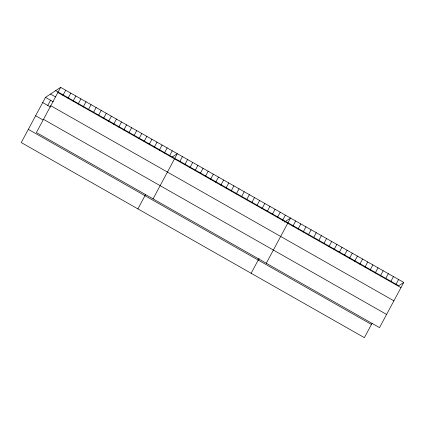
<?xml version="1.0" encoding="UTF-8"?>
<svg xmlns="http://www.w3.org/2000/svg" width="425" height="425" viewBox="0 0 425 425"><rect width="100%" height="100%" fill="white"/><g stroke="black" fill="none" stroke-linecap="round" stroke-linejoin="round"><path stroke-width="0.64" d="M60.637 87.343L36.407 132.536L379.52 327.632L403.75 282.439L60.637 87.343L45.48 97.368L21.25 142.561L364.363 337.657L372.05 323.324M47.775 105.437L50.554 100.252M62.927 95.412L65.71 90.228M68 98.297L70.784 93.107M73.073 101.182L75.857 95.992M78.147 104.067L80.925 98.876M83.215 106.951L85.999 101.761M88.288 109.836L91.072 104.646M93.362 112.715L96.14 107.53M98.435 115.6L101.214 110.415M103.503 118.485L106.287 113.3M108.577 121.369L111.361 116.184M113.65 124.254L116.429 119.064M118.724 127.139L121.502 121.948M123.792 130.023L126.576 124.833M128.865 132.908L131.649 127.718M133.939 135.793L136.717 130.602M139.012 138.672L141.791 133.487M144.08 141.557L146.864 136.372M149.154 144.442L151.938 139.257M154.227 147.326L157.006 142.136M159.301 150.211L162.079 145.021M164.369 153.096L167.153 147.905M137.907 208.893L145.594 194.56M169.442 155.98L172.226 150.79M153.064 198.868L177.294 153.675L172.295 156.984M179.663 161.787L182.442 156.602M184.806 164.714L187.59 159.529M189.954 167.641L192.738 162.456M195.102 170.568L197.885 165.378M200.249 173.496L203.028 168.305M205.392 176.423L208.176 171.232M210.54 179.35L213.323 174.16M215.688 182.277L218.471 177.087M220.835 185.199L223.614 180.014M225.983 188.126L228.762 182.941M231.126 191.053L233.909 185.868M236.273 193.981L239.057 188.79M241.421 196.908L244.205 191.718M246.569 199.835L249.347 194.645M251.717 202.762L254.495 197.572M256.859 205.684L259.643 200.499M262.007 208.611L264.791 203.426M267.155 211.538L269.939 206.353M272.303 214.466L275.081 209.275M277.445 217.393L280.229 212.202M251.133 273.275L259.128 258.373M282.593 220.32L285.377 215.13M266.289 263.25L290.525 218.057L284.49 222.047M292.889 226.174L295.667 220.984M298.037 229.096L300.815 223.911M303.179 232.023L305.963 226.838M308.327 234.951L311.111 229.766M313.475 237.878L316.258 232.688M318.623 240.805L321.401 235.615M323.77 243.732L326.549 238.542M328.913 246.659L331.697 241.469M334.061 249.581L336.844 244.396M339.208 252.508L341.992 247.323M344.356 255.436L347.135 250.251M349.499 258.363L352.283 253.173M354.647 261.29L357.43 256.1M359.794 264.217L362.578 259.027M364.942 267.144L367.721 261.954M370.09 270.072L372.868 264.881M375.233 272.993L378.016 267.808M380.38 275.921L383.164 270.736M385.528 278.848L388.312 273.663M390.676 281.775L393.454 276.585M395.824 284.702L398.602 279.512M403.75 282.439L398.751 285.749L55.638 90.647M57.858 92.528L400.966 287.629M50.485 94.058L55.558 96.942M45.48 97.368L53.375 101.851M50.777 105.729L393.89 300.831M42.702 102.552L50.591 107.042M43.483 119.335L386.596 314.431M35.62 115.754L42.946 119.924M28.326 129.359L371.439 324.456"/></g></svg>
